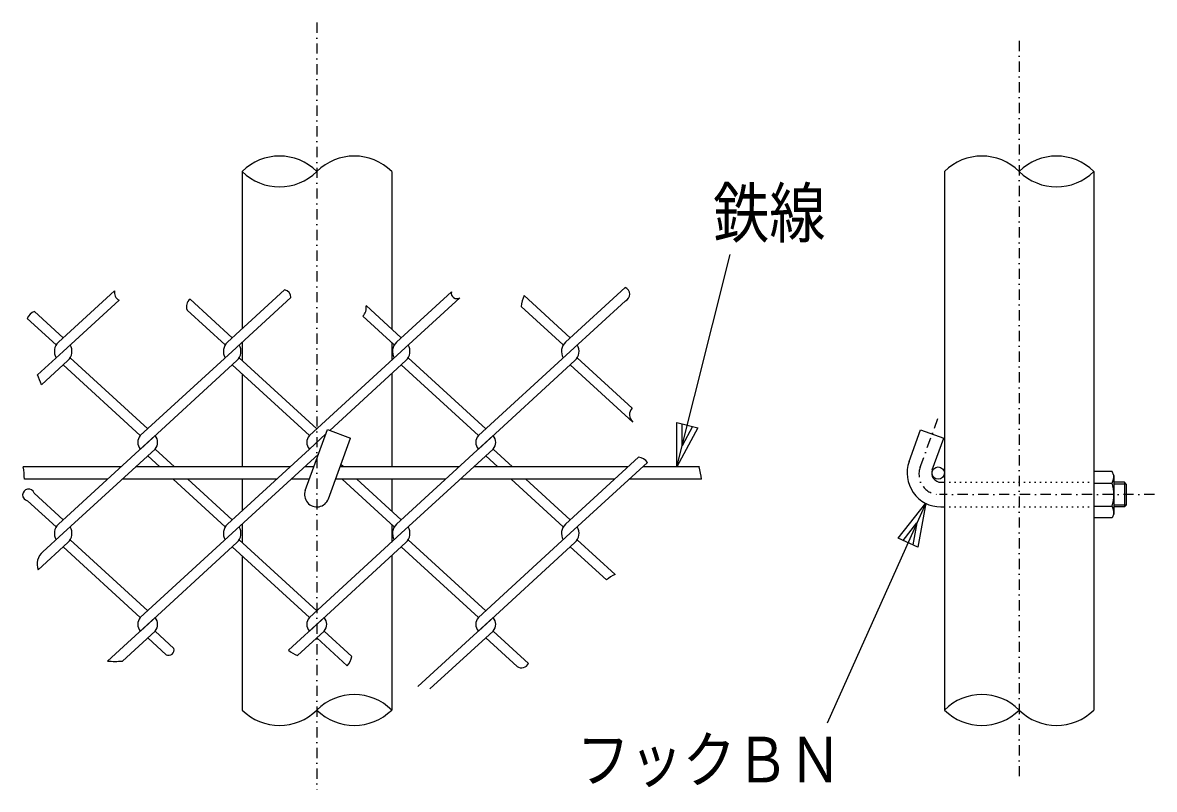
# Model space of a CAD drawing. Units: millimetres, scale not verified. Extents: x -4425 to 4425, y -3150 to 3150.
# Drawn here: x 1439 to 2542, y -137 to 611 of the extents above; entities that cross this region are included whole.
import ezdxf
from ezdxf.enums import TextEntityAlignment as Align

# ---------------------------------------------------------------- set-up
doc = ezdxf.new("R2010")
doc.units = ezdxf.units.MM
doc.header["$LTSCALE"] = 20
doc.linetypes.add('USER1', pattern=[1.01, 0.5, -0.25, 0.01, -0.25])
doc.linetypes.add('USER2', pattern=[0.26, 0.01, -0.25])
doc.layers.add('0-0_1', color=7, linetype='Continuous', lineweight=25)
doc.layers.add('0-1_0', color=7, linetype='Continuous', lineweight=25)
doc.styles.add('ＭＳ ゴシック', font='')
doc.styles.get('ＭＳ ゴシック').set_extended_font_data('MS Gothic')

# ---------------------------------------------------------------- blocks, each defined once
blk = doc.blocks.new('C99')
at = {"layer": '0-0_1', "color": 4}
blk.add_line((128533.2, 71706.2), (129571, 75849.4), dxfattribs=at)
blk.add_lwpolyline([(128941, 72470), (128533.2, 71706.2), (128533.6, 72572.1)], close=True, dxfattribs=at)
blk.add_lwpolyline([(128839.2, 72495.5), (128635.3, 72113.6), (128635.5, 72546.6)], dxfattribs=at)
blk = doc.blocks.new('C100')
at = {"layer": '0-0_1', "color": 4}
blk.add_line((133384, 70996.5), (131459.3, 66712.1), dxfattribs=at)
blk.add_lwpolyline([(132848.3, 70316.3), (133384, 70996.5), (133231.4, 70144.2)], close=True, dxfattribs=at)
blk.add_lwpolyline([(132944, 70273.3), (133211.9, 70613.4), (133135.6, 70187.2)], dxfattribs=at)

msp = doc.modelspace()

# ---------------------------------------------------------------- linework, layer by layer
at = {"layer": '0-0_1', "color": 4, "linetype": 'USER1'}
for p, q in [((1725.81, 610.63), (1725.81, -136.81)), ((2410.41, 592.93), (2410.41, -126.11)), ((2313.91, 177.39), (2332.22, 227.7)), ((2542.19, 150.55), (2332.71, 150.55))]:
    msp.add_line(p, q, dxfattribs=at)
at = {"layer": '0-0_1'}
for p, q in [((1652.91, 465.55), (1652.91, 312.19)), ((1798.71, 465.55), (1798.71, 311.88)), ((2337.51, 465.55), (2337.51, -59.45)), ((2483.31, 465.55), (2483.31, -59.45)), ((1473.87, 299.12), (1528.56, 349.23)), ((1638.64, 299.12), (1694.32, 350.15)), ((1643.25, 290.16), (1700.46, 342.59)), ((1803.41, 299.12), (1856.98, 348.21)), ((1808.02, 290.16), (1865.15, 342.51)), ((1972.79, 303.34), (1927.88, 344.5)), ((1968.18, 299.12), (2026.24, 352.32)), ((1478.48, 290.16), (1532.99, 340.11)), ((1643.25, 303.34), (1602.14, 341.02)), ((1808.02, 303.34), (1773.78, 334.72)), ((1965.97, 296.41), (1925.04, 333.92)), ((1972.79, 290.16), (2026.53, 339.4)), ((1471.66, 296.41), (1443.5, 322.21)), ((1478.48, 303.34), (1450.49, 328.99)), ((1636.43, 296.41), (1599.37, 330.37)), ((1801.2, 296.41), (1770.63, 324.42)), ((1652.91, 299.01), (1652.91, 281.31)), ((1798.71, 298.69), (1798.71, 281.63)), ((1478.48, 290.16), (1453.52, 267.29)), ((1643.25, 290.16), (1553.67, 208.08)), ((1808.02, 290.16), (1718.44, 208.08)), ((1972.79, 290.16), (1883.21, 208.08)), ((1483.09, 281.2), (1457.29, 257.56)), ((1478.48, 276.98), (1553.67, 208.08)), ((1485.3, 283.91), (1560.86, 214.67)), ((1647.86, 281.2), (1553.7, 194.92)), ((1643.25, 276.98), (1718.44, 208.08)), ((1650.07, 283.91), (1725.63, 214.67)), ((1812.63, 281.2), (1738.27, 213.06)), ((1808.02, 276.98), (1883.21, 208.08)), ((1814.84, 283.91), (1890.4, 214.67)), ((1977.4, 281.2), (1883.24, 194.92)), ((1972.79, 276.98), (2033.66, 221.2)), ((1979.61, 283.91), (2033.16, 234.84)), ((1652.91, 268.13), (1652.91, 177.55)), ((1798.71, 268.44), (1798.71, 177.55)), ((1734.55, 209.65), (1718.47, 194.92)), ((2303.13, 182.84), (2314.35, 213.69)), ((2314.35, 213.69), (2336.91, 205.48)), ((1473.87, 121.77), (1568.03, 208.05)), ((1737.08, 146.45), (1758.63, 205.65)), ((1803.41, 121.77), (1897.57, 208.05)), ((2325.68, 174.63), (2336.91, 205.48)), ((1478.48, 112.81), (1568.06, 194.89)), ((1572.59, 177.55), (1560.86, 188.3)), ((1586.98, 177.55), (1568.06, 194.89)), ((1638.64, 121.77), (1718.47, 194.92)), ((1643.25, 112.81), (1727.35, 189.87)), ((1808.02, 112.81), (1897.6, 194.89)), ((1902.14, 177.55), (1890.4, 188.3)), ((1916.52, 177.55), (1897.6, 194.89)), ((1534.74, 177.55), (1439.61, 177.55)), ((1699.52, 177.55), (1549.13, 177.55)), ((1722.86, 177.55), (1713.9, 177.55)), ((1864.29, 177.55), (1748.4, 177.55)), ((1751.75, 177.55), (1749.24, 179.85)), ((2029.06, 177.55), (1878.67, 177.55)), ((1968.18, 121.77), (2039.26, 186.9)), ((1972.79, 112.81), (2048.13, 181.84)), ((2098.62, 177.55), (2043.44, 177.55)), ((1521.65, 165.55), (1440.81, 165.55)), ((1686.42, 165.55), (1536.04, 165.55)), ((1636.43, 119.06), (1585.69, 165.55)), ((1643.25, 125.99), (1600.08, 165.55)), ((1652.91, 165.55), (1652.91, 134.84)), ((1718.5, 165.55), (1700.81, 165.55)), ((1851.19, 165.55), (1744.04, 165.55)), ((1801.2, 119.06), (1750.46, 165.55)), ((1808.02, 125.99), (1764.85, 165.55)), ((1798.71, 165.55), (1798.71, 134.53)), ((2015.96, 165.55), (1865.58, 165.55)), ((1965.97, 119.06), (1915.23, 165.55)), ((1972.79, 125.99), (1929.62, 165.55)), ((2100.81, 165.55), (2030.35, 165.55)), ((2501.07, 173.05), (2483.31, 173.05)), ((2483.31, 173.05), (2483.31, 128.05)), ((2502.81, 169.3), (2501.07, 173.05)), ((2334.14, 162.55), (2337.51, 162.55)), ((2483.31, 161.79), (2501.07, 161.79)), ((2513.01, 162.55), (2502.81, 162.55)), ((2514.81, 160.75), (2513.01, 162.55)), ((2513.01, 162.55), (2513.01, 138.55)), ((2514.81, 160.75), (2514.81, 140.35)), ((1471.66, 119.06), (1443.78, 144.61)), ((1478.48, 125.99), (1450.14, 151.95)), ((2334.14, 138.55), (2337.51, 138.55)), ((2483.31, 139.31), (2501.07, 139.31)), ((2513.01, 138.55), (2502.81, 138.55)), ((2514.81, 140.35), (2513.01, 138.55)), ((1652.91, 121.66), (1652.91, 103.96)), ((1478.48, 112.81), (1458.69, 94.68)), ((1643.25, 112.81), (1553.67, 30.72)), ((1808.02, 112.81), (1718.44, 30.72)), ((1798.71, 121.34), (1798.71, 104.27)), ((1972.79, 112.81), (1883.21, 30.72)), ((1483.09, 103.85), (1454.08, 77.26)), ((1478.48, 99.62), (1553.67, 30.72)), ((1485.3, 106.56), (1560.86, 37.32)), ((1647.86, 103.85), (1553.7, 17.57)), ((1643.25, 99.62), (1718.44, 30.72)), ((1650.07, 106.56), (1725.63, 37.32)), ((1812.63, 103.85), (1718.47, 17.57)), ((1808.02, 99.62), (1883.21, 30.72)), ((1814.84, 106.56), (1890.4, 37.32)), ((1977.4, 103.85), (1883.24, 17.57)), ((1972.79, 99.62), (2007.99, 67.37)), ((1979.61, 106.56), (2016.49, 72.76)), ((1652.91, 90.78), (1652.91, -59.45)), ((1798.71, 91.09), (1798.71, -59.45)), ((1521.78, -11.68), (1568.03, 30.7)), ((1697.97, -1.22), (1732.8, 30.7)), ((1824.26, -36.47), (1897.57, 30.7)), ((1536.15, -11.69), (1568.06, 17.54)), ((1586.48, 0.65), (1568.06, 17.54)), ((1706.83, -6.29), (1732.83, 17.54)), ((1759.87, -7.24), (1732.83, 17.54)), ((1835.97, -38.93), (1897.6, 17.54)), ((1931.99, -13.97), (1897.6, 17.54)), ((1578.82, -5.51), (1560.86, 10.95)), ((1755.44, -16.36), (1725.63, 10.95)), ((1920.94, -17.03), (1890.4, 10.95))]:
    msp.add_line(p, q, dxfattribs=at)
at = {"layer": '0-0_1', "linetype": 'USER2'}
for p, q in [((2337.51, 162.55), (2483.31, 162.55)), ((2337.51, 138.55), (2483.31, 138.55))]:
    msp.add_line(p, q, dxfattribs=at)
at = {"layer": '0-0_1', "color": 4}
for p, q in [((2514.81, 160.75), (2502.81, 160.75)), ((2514.81, 140.35), (2502.81, 140.35))]:
    msp.add_line(p, q, dxfattribs=at)
at = {"layer": '0-0_1'}
for points in [[(1714.53, 154.66), (1736.08, 213.86), (1758.63, 205.65)], [(2502.81, 169.3), (2502.81, 131.8), (2501.07, 128.05), (2483.31, 128.05)]]:
    msp.add_lwpolyline(points, dxfattribs=at)
msp.add_circle((2331.51, 171.55), 6, dxfattribs=at)
at = {"layer": '0-0_1', "color": 4}
for centre, radius, start, end in [((1689.36, 428.76), 51.79, 45.26338, 134.73654), ((1762.26, 428.76), 51.79, 45.26338, 134.73654), ((2373.96, 428.76), 51.79, 45.26338, 134.73654), ((2446.86, 428.76), 51.79, 45.26338, 134.73654), ((1689.36, 502.34), 51.79, 225.26364, 314.73697), ((2446.86, 502.34), 51.79, 225.26364, 314.73697), ((1536.6, 347.51), 8.23, 167.87244, 243.97894), ((1693.37, 343.1), 7.11, 355.88654, 82.28421), ((1862.16, 346.93), 5.33, 166.1163, 304.07733), ((1957.63, 330.83), 32.73, 155.31749, 174.58073), ((2023.87, 345.81), 6.93, 292.60303, 69.99585), ((1607.37, 333.97), 8.78, 126.60627, 204.21228), ((1762.48, 332.54), 11.5, 315.0871, 10.91971), ((1453.83, 318.57), 10.95, 107.75329, 160.57193), ((847.6, 26.95), 651.85, 20.7187, 21.63587), ((2040.18, 228.27), 9.62, 136.88449, 227.33815), ((1266.88, 154.27), 174.29, 3.71096, 7.67615), ((2039.04, 176.2), 10.71, 31.85059, 88.81895), ((1609, 81.99), 498.85, 9.64231, 11.04335), ((1444.68, 150.26), 5.72, 17.28237, 260.90326), ((1468.02, 82.89), 15.04, 128.34544, 201.94916), ((2048.35, 13.2), 67.55, 118.14438, 126.69124), ((1581.38, -0.84), 5.32, 241.29163, 16.34558), ((1719.81, 26.66), 35.41, 231.91905, 248.48401), ((1738.87, -2.67), 21.49, 320.43008, 347.72488), ((1529.04, 53.67), 65.75, 263.66666, 276.21585), ((1925.21, -10.96), 7.42, 234.8794, 336.00775), ((1762.26, -96.24), 51.79, 45.26356, 134.73654), ((2373.96, -96.24), 51.79, 45.26338, 134.73654), ((1689.36, -22.66), 51.79, 225.26364, 314.73697), ((1762.26, -22.66), 51.79, 225.26364, 314.73697), ((2373.96, -22.66), 51.79, 225.26364, 314.73697), ((2446.86, -22.66), 51.79, 225.26364, 314.73697)]:
    msp.add_arc(centre, radius, start, end, dxfattribs=at)
at = {"layer": '0-0_1'}
for centre, radius, start, end in [((1482.07, 290.16), 12.15, 132.50044, 210.96289), ((1646.85, 290.16), 12.15, 132.49885, 210.96289), ((1811.62, 290.16), 12.15, 132.49885, 210.96289), ((1976.39, 290.16), 12.15, 132.49885, 210.96289), ((1474.88, 290.16), 12.15, 312.50052, 30.96283), ((1639.65, 290.16), 12.15, 312.50052, 30.96283), ((1804.42, 290.16), 12.15, 312.50052, 30.96283), ((1969.19, 290.16), 12.15, 312.50052, 30.96283), ((1560.86, 201.48), 9.72, 137.49927, 222.49973), ((1560.86, 201.48), 9.72, 317.50034, 42.50064), ((1725.63, 201.48), 9.72, 137.49927, 222.49973), ((1725.63, 201.48), 9.72, 34.95266, 42.50065), ((1890.4, 201.48), 9.72, 137.49927, 222.49973), ((1890.4, 201.48), 9.72, 317.50034, 42.50064), ((2334.14, 171.55), 33, 159.99998, 270), ((2334.14, 171.55), 9, 159.99953, 270), ((2485.67, 169.3), 17.14, 334.02075, 0), ((1725.81, 150.55), 12, 159.99927, 339.99936), ((2465.46, 150.55), 37.35, 342.48398, 17.51721), ((2485.67, 131.8), 17.14, 0, 25.97992), ((1482.07, 112.81), 12.15, 132.50044, 210.96289), ((1646.85, 112.81), 12.15, 132.49885, 210.96289), ((1811.62, 112.81), 12.15, 132.49885, 210.96289), ((1976.39, 112.81), 12.15, 132.49885, 210.96289), ((1474.88, 112.81), 12.15, 312.50052, 30.96283), ((1639.65, 112.81), 12.15, 312.50052, 30.96283), ((1804.42, 112.81), 12.15, 312.50052, 30.96283), ((1969.19, 112.81), 12.15, 312.50052, 30.96283), ((1560.86, 24.13), 9.72, 137.49927, 222.49973), ((1560.86, 24.13), 9.72, 317.50034, 42.50064), ((1725.63, 24.13), 9.72, 137.49927, 222.49973), ((1725.63, 24.13), 9.72, 317.50034, 42.50064), ((1890.4, 24.13), 9.72, 137.49927, 222.49973), ((1890.41, 24.13), 9.72, 317.50034, 42.50064)]:
    msp.add_arc(centre, radius, start, end, dxfattribs=at)
at = {"layer": '0-0_1', "color": 4, "linetype": 'USER1'}
msp.add_arc((2332.71, 170.55), 20, 160.00014, 270, dxfattribs=at)

# ---------------------------------------------------------------- block references
at = {"layer": '0-1_0', "xscale": 0.05, "yscale": 0.05}
for name in ['C99', 'C100']:
    msp.add_blockref(name, (-4349.88, -3407.76), dxfattribs=at)

# ---------------------------------------------------------------- texts
at = {"layer": '0-0_1', "color": 4, "style": 'ＭＳ ゴシック', "width": 0.85}
for s, height, p in [('鉄線', 47.36, (2111.87, 387.2)), ('フックＢＮ', 44.57, (1979.15, -143.47))]:
    msp.add_text(s, height=height, dxfattribs=at).set_placement(p, align=Align.BOTTOM_LEFT)

doc.saveas('drawing.dxf')
